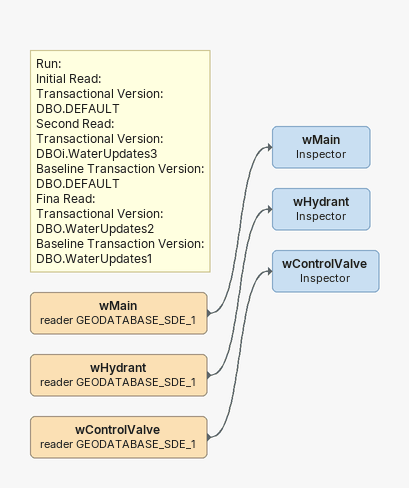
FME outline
Note: Run: / Initial Read: / Transactional Version: DBO.DEFAULT / Second Read: / Transactional Version: DBOi.WaterUpdates3 / Baseline Transaction Version: DBO.DEFAULT / Fina Read: / Transactional Version: DBO.WaterUpdates2 / Baseline Transaction Version: DBO.WaterUpdates1
wMain (reader GEODATABASE_SDE_1)
    -> wMain
wMain: Inspector
wHydrant (reader GEODATABASE_SDE_1)
    -> wHydrant
wHydrant: Inspector
wControlValve (reader GEODATABASE_SDE_1)
    -> wControlValve
wControlValve: Inspector
